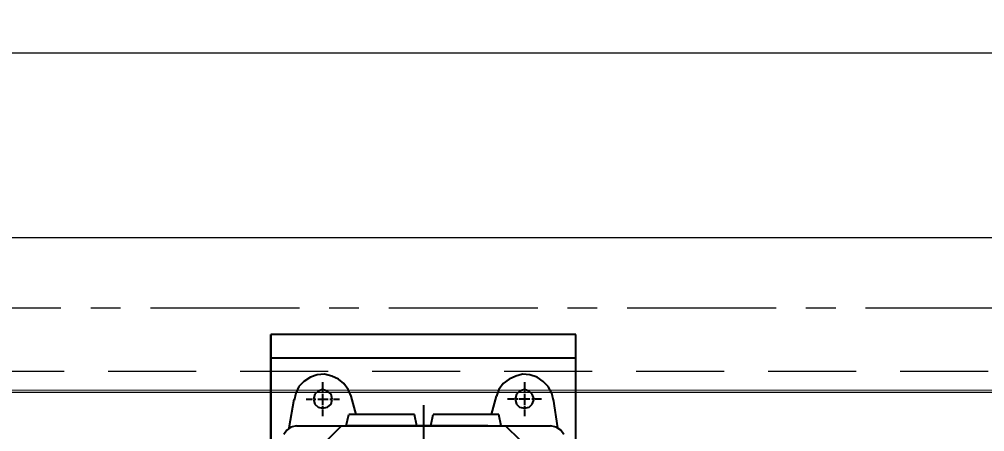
# Model space of a CAD drawing. Header units: millimetres. Extents: x -243837 to -5443, y 40 to 285140.
# Drawn here: x -142019.1 to -141607.6, y 78104.8 to 78280.7 of the extents above; entities that cross this region are included whole.
import ezdxf

# ---------------------------------------------------------------- set-up
doc = ezdxf.new("R2010")
doc.units = ezdxf.units.MM
for name, pattern in [('CENTER', [50.8, 31.75, -6.35, 6.35, -6.35]), ('CENTER2', [1.125, 0.75, -0.125, 0.125, -0.125]), ('HIDDEN', [0.375, 0.25, -0.125])]:
    doc.linetypes.add(name, pattern=pattern)
doc.layers.add('1', color=7, linetype='Continuous')
for name, color, linetype, lineweight in [('DIM', 1, 'Continuous', 9), ('R-CENTER', 1, 'CENTER2', 5), ('R-HIDDEN', 3, 'HIDDEN', 9), ('R-OBJECT', 2, 'Continuous', 20)]:
    doc.layers.add(name, color=color, linetype=linetype, lineweight=lineweight)
doc.styles.add('KA', font='romans.shx', dxfattribs={"width": 0.7})
doc.dimstyles.new('rakesh', dxfattribs={"dimscale": 160, "dimtxt": 2.5, "dimasz": 1, "dimexe": 0.8, "dimexo": 0.8, "dimgap": 1, "dimtad": 1, "dimdec": 0, "dimzin": 0, "dimdsep": 46, "dimtxsty": 'KA', "dimblk": 'OBLIQUE', "dimcen": 1.5, "dimclrd": 1, "dimclre": 1, "dimclrt": 2, "dimadec": 0, "dimazin": 0, "dimtfac": 1, "dimtdec": 0, "dimtmove": 0, "dimatfit": 2, "dimfxl": 0, "dimtolj": 1, "dimtzin": 0, "dimlwd": -1, "dimlwe": -1, "dimarcsym": 1})

# ---------------------------------------------------------------- blocks, each defined once
blk = doc.blocks.new('_Oblique')
at = {"color": 0, "linetype": 'ByBlock', "lineweight": -2}
blk.add_line((-0.5, -0.5), (0.5, 0.5), dxfattribs=at)
blk = doc.blocks.new('*D188')
at = {"layer": 'DEFPOINTS', "color": 0, "ltscale": 10, "transparency": 16777216}
for p in [(-106759.94, 78766.01, 169.38), (-190509.57, 78267.14, 181.7), (-106759.94, 68629.34)]:
    blk.add_point(p, dxfattribs=at)
at = {"layer": 'DIM', "color": 1, "ltscale": 10, "transparency": 16777216}
for p, q in [((-106759.94, 78638.01), (-106759.94, 68437.34)), ((-190509.57, 78139.14), (-190509.57, 68437.34)), ((-190509.57, 68629.34), (-106759.94, 68629.34))]:
    blk.add_line(p, q, dxfattribs=at)
at = {"layer": 'DIM', "color": 1, "ltscale": 10, "transparency": 16777216, "xscale": 160, "yscale": 160, "zscale": 160, "rotation": 180}
blk.add_blockref('_Oblique', (-190509.57, 68629.34), dxfattribs=at)
at = {"layer": 'DIM', "color": 1, "ltscale": 10, "transparency": 16777216, "xscale": 160, "yscale": 160, "zscale": 160}
blk.add_blockref('_Oblique', (-106759.94, 68629.34), dxfattribs=at)
at = {"layer": 'DIM', "color": 2, "ltscale": 10, "transparency": 16777216, "insert": (-150134.75, 69094.1), "char_height": 400, "attachment_point": 5, "style": 'KA'}
blk.add_mtext('\\A1;83750 (HORIZONTAL PULLEY CRS.)', dxfattribs=at)
blk = doc.blocks.new('A$C661845BB')
at = {"layer": '1', "color": 6, "lineweight": 9}
blk.add_line((0, -645, 0), (17426.88, -645), dxfattribs=at)
blk = doc.blocks.new('A$C2A1E5FA8')
at = {"color": 4}
for p, q in [((9.84, 197.55), (7.77, 195.47)), ((12.69, 199.36), (9.84, 197.55)), ((15.54, 200.39), (12.69, 199.36)), ((18.65, 200.66), (15.54, 200.39)), ((21.76, 199.88), (18.65, 200.66)), ((24.61, 198.58), (21.76, 199.88)), ((26.94, 196.77), (24.61, 198.58)), ((97.42, 198.58), (94.82, 196.77)), ((100.26, 199.88), (97.42, 198.58)), ((103.12, 200.66), (100.26, 199.88)), ((106.22, 200.39), (103.12, 200.66)), ((109.33, 199.36), (106.22, 200.39)), ((111.92, 197.55), (109.33, 199.36)), ((113.99, 195.47), (111.92, 197.55)), ((7.77, 195.47), (6.48, 192.63)), ((16.06, 193.4), (14.51, 192.11)), ((17.88, 194.18), (16.06, 193.4)), ((17.88, 197.29), (17.88, 194.44)), ((19.95, 193.4), (17.88, 194.18)), ((17.88, 193.92), (17.88, 193.14)), ((21.5, 192.11), (19.95, 193.4)), ((28.75, 194.18), (26.94, 196.77)), ((30.06, 191.33), (28.75, 194.18)), ((93.01, 194.18), (91.97, 191.33)), ((94.82, 196.77), (93.01, 194.18)), ((101.82, 193.4), (100.52, 192.11)), ((103.89, 194.18), (101.82, 193.4)), ((103.89, 197.29), (103.89, 194.44)), ((105.96, 193.4), (103.89, 194.18)), ((103.89, 193.92), (103.89, 193.14)), ((107.26, 192.11), (105.96, 193.4)), ((115.55, 192.63), (113.99, 195.47)), ((3.63, 177.86), (5.7, 190.04)), ((6.48, 192.63), (5.7, 189.52)), ((10.88, 190.04), (13.47, 190.04)), ((14.51, 192.11), (13.99, 190.04)), ((13.99, 190.04), (14.51, 187.96)), ((14.25, 190.04), (15.02, 190.04)), ((15.8, 190.04), (20.21, 190.04)), ((17.88, 192.37), (17.88, 187.7)), ((20.99, 190.04), (21.76, 190.04)), ((22.02, 190.04), (21.5, 192.11)), ((21.5, 187.96), (22.02, 190.04)), ((22.54, 190.04), (25.13, 190.04)), ((32.12, 183.56), (30.06, 191.33)), ((89.9, 183.56), (91.97, 191.33)), ((99.48, 190.04), (96.64, 190.04)), ((100.52, 192.11), (100, 190.04)), ((100, 190.04), (100.52, 187.96)), ((101.04, 190.04), (100.26, 190.04)), ((106.22, 190.04), (101.56, 190.04)), ((103.89, 192.37), (103.89, 187.7)), ((107.78, 190.04), (107, 190.04)), ((108.04, 190.04), (107.26, 192.11)), ((107.26, 187.96), (108.04, 190.04)), ((111.14, 190.04), (108.29, 190.04)), ((116.33, 189.52), (115.55, 192.63)), ((118.14, 177.86), (116.33, 190.04)), ((14.51, 187.96), (16.06, 186.66)), ((16.06, 186.66), (17.88, 186.15)), ((17.88, 187.18), (17.88, 186.4)), ((17.88, 186.15), (19.95, 186.66)), ((17.88, 185.63), (17.88, 182.78)), ((19.95, 186.66), (21.5, 187.96)), ((60.88, 187.53), (60.88, 151.17)), ((100.52, 187.96), (101.82, 186.66)), ((101.82, 186.66), (103.89, 186.15)), ((103.89, 187.18), (103.89, 186.4)), ((103.89, 186.15), (105.96, 186.66)), ((103.89, 185.63), (103.89, 182.78)), ((105.96, 186.66), (107.26, 187.96)), ((27.98, 178.63), (29.02, 183.56)), ((57, 183.56), (29.02, 183.56)), ((58.03, 178.63), (57, 183.56)), ((63.99, 178.63), (65.03, 183.56)), ((93.01, 183.56), (65.03, 183.56)), ((94.04, 178.63), (93.01, 183.56)), ((0.78, 154.02), (25.91, 178.63)), ((4.4, 178.11), (2.59, 176.82)), ((6.74, 178.63), (4.4, 178.11)), ((6.74, 178.63), (115.03, 178.63)), ((27.98, 178.63), (27.98, 178.9)), ((58.03, 178.63), (27.98, 178.63)), ((88.35, 178.63), (33.42, 178.63)), ((58.03, 178.63), (58.03, 178.9)), ((63.99, 178.63), (94.04, 178.63)), ((94.04, 178.63), (94.04, 178.9)), ((121.25, 154.02), (95.86, 178.63)), ((117.36, 178.11), (115.03, 178.63)), ((119.43, 176.82), (117.36, 178.11)), ((2.59, 176.82), (1.3, 175.01)), ((120.73, 175.01), (119.43, 176.82))]:
    blk.add_line(p, q, dxfattribs=at)
blk = doc.blocks.new('A$C21B33FEA')
at = {"color": 4}
blk.add_line((-17785.66, 231.4, 7480.41), (-17785.66, 136.14, 7480.41), dxfattribs=at)
for p, q in [((-17785.66, 36.4, 7480.41), (-17785.66, 231.4, 7480.41)), ((-17655.66, 231.4, 7480.41), (-17785.66, 231.4, 7480.41)), ((-17655.66, 36.4, 7480.41), (-17655.66, 231.4, 7480.41)), ((-17655.66, 221.4, 7480.41), (-17785.66, 221.4, 7480.41))]:
    blk.add_line(p, q)
blk.add_blockref('A$C2A1E5FA8', (-17781.54, 13.8, 7480.41))

msp = doc.modelspace()

# ---------------------------------------------------------------- linework, layer by layer
at = {"layer": 'R-CENTER', "color": 1, "linetype": 'CENTER', "ltscale": 2}
msp.add_line((-189410.4, 78158.27, -209.92), (-116541.66, 78157.24, -209.92), dxfattribs=at)
at = {"layer": 'R-HIDDEN', "ltscale": 150}
msp.add_line((-189006.18, 78131.26, -209.92), (-116541.66, 78130.24, -209.92), dxfattribs=at)
at = {"layer": 'R-OBJECT'}
for p, q in [((-189892.71, 78267.12, -169.38), (-116541.66, 78266.05, -169.38)), ((-189410.4, 78188.27, -169.38), (-116541.66, 78187.24, -169.38)), ((-189410.4, 78123.27, -169.38), (-116541.66, 78122.24, -169.38))]:
    msp.add_line(p, q, dxfattribs=at)

# ---------------------------------------------------------------- block references
at = {"color": 4}
msp.add_blockref('A$C21B33FEA', (-124126.13, 77914.84, -7358.3), dxfattribs=at)
at = {"layer": 'R-OBJECT', "ltscale": 10}
msp.add_blockref('A$C661845BB', (-151513.56, 78766.62, -235.28), dxfattribs=at)

# ---------------------------------------------------------------- dimensions: what is measured, and where the dimension line sits
at = {"layer": 'DIM', "ltscale": 10}
dim = msp.add_linear_dim(base=(-106759.94, 68629.34, -169.38), p1=(-190509.57, 78267.14, 12.32), p2=(-106759.94, 78766.01, 0), text='<> (HORIZONTAL PULLEY CRS.)', dimstyle='rakesh', override={"dimexe": 1.2, "dimfxl": 1.5}, dxfattribs=at)
dim.commit()
dim.dimension.update_dxf_attribs({"geometry": '*D188', "text_midpoint": (-150134.75, 68629.34, -169.38), "dimtype": 160})

doc.saveas('drawing.dxf')
